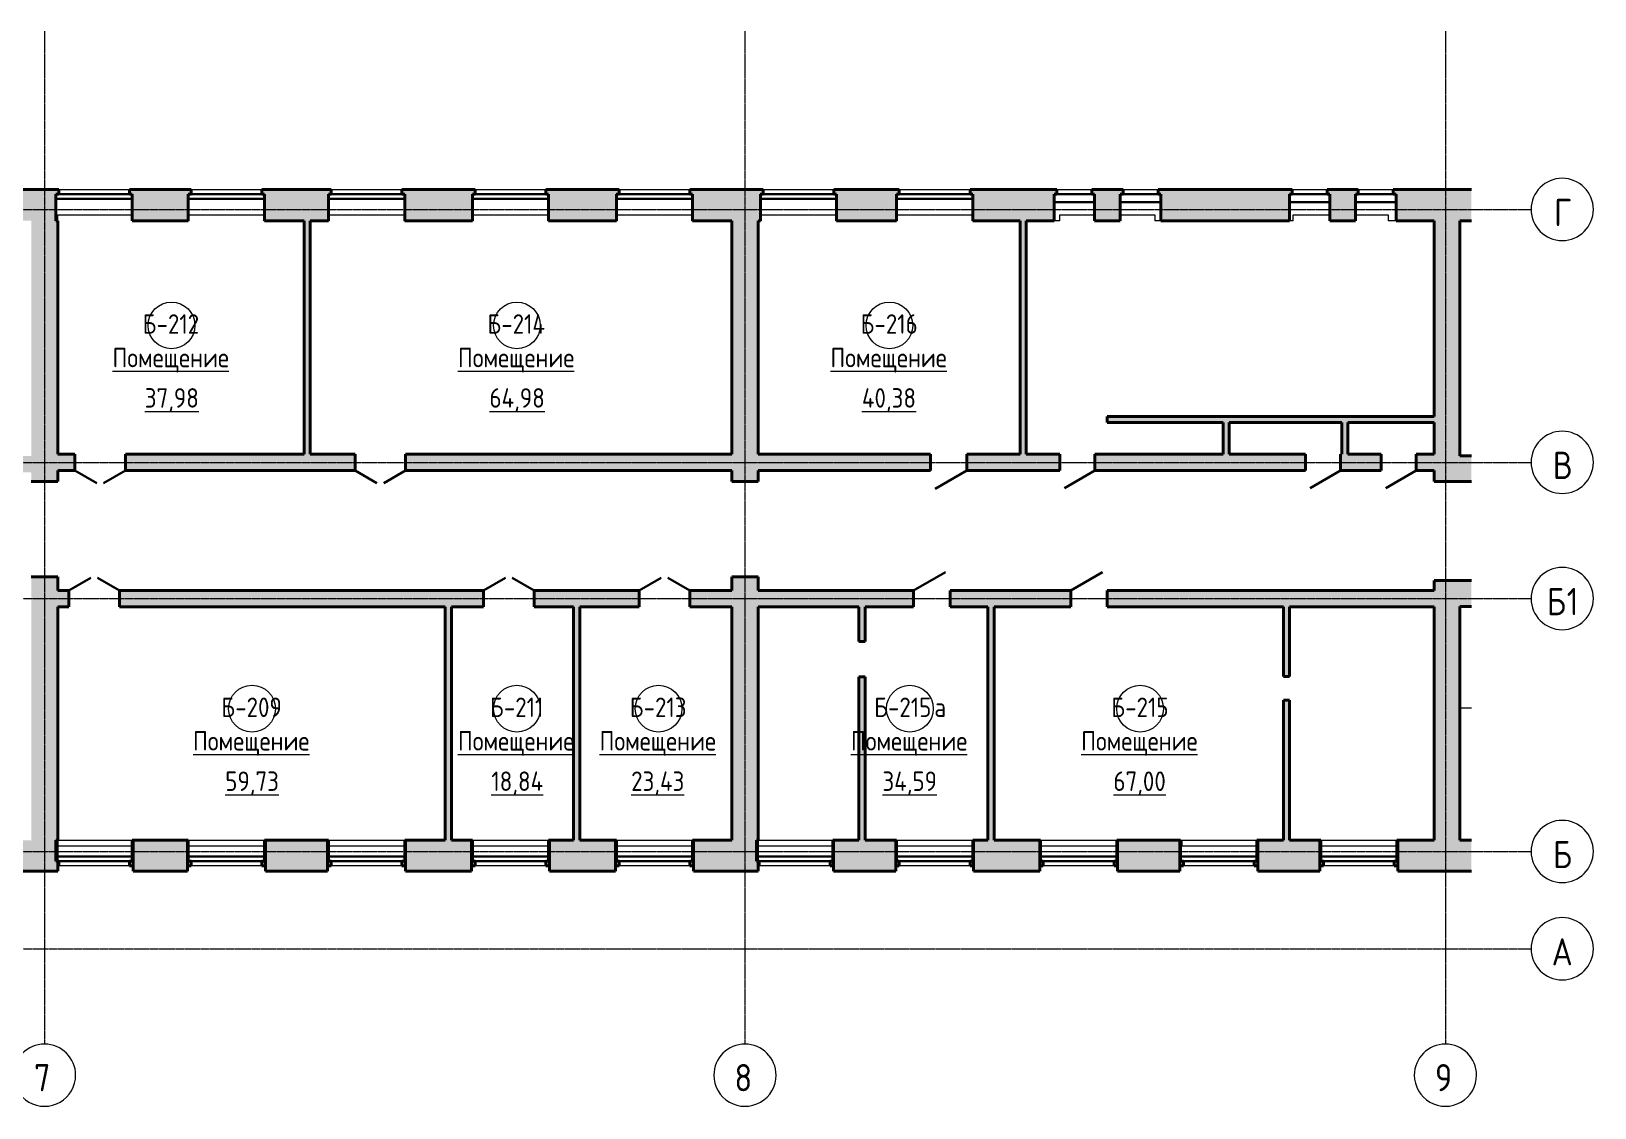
# Model space of a CAD drawing. Header units: millimetres. Extents: x -4092 to 455810, y -7500 to 28668.
# Drawn here: x 180195 to 220372, y -3300 to 24363 of the extents above; entities that cross this region are included whole.
import ezdxf

# ---------------------------------------------------------------- set-up
doc = ezdxf.new("R2010")
doc.units = ezdxf.units.MM
doc.linetypes.add('ADSK_Линия сетки', pattern=[21, 12, -3, 3, -3])
for name, color, linetype, lineweight in [('Двери', 7, 'Continuous', 18), ('Каркас_Импост', 7, 'Continuous', 30), ('Марки помещений', 7, 'Continuous', 18), ('Окна', 7, 'Continuous', 18), ('Оси', 7, 'Continuous', 9), ('Панель', 7, 'Continuous', 30), ('Перекрытия', 7, 'Continuous', 18), ('Стены', 7, 'Continuous', 18), ('Стены разрез', 7, 'Continuous', 40)]:
    doc.layers.add(name, color=color, linetype=linetype, lineweight=lineweight)
doc.styles.add('GOST Common', font='GOST Common.ttf', dxfattribs={"width": 0.9, "height": 500})
doc.styles.add('GOST Common_1', font='GOST Common.ttf', dxfattribs={"width": 0.9, "height": 700})

# ---------------------------------------------------------------- blocks, each defined once
blk = doc.blocks.new('ИРНИТУ-Окно-ГОСТ23166-99_4_2_Створки - 1920 x 2350-287669-02_Б_На лист')
at = {"layer": 'Каркас_Импост'}
for p, q in [((-1018.1, 210), (941.9, 210)), ((-1018.1, 210), (-1018.1, 90)), ((-1018.1, 210), (-983.1, 210)), ((-1018.1, 90), (941.9, 90)), ((-1018.1, 90), (-983.1, 90)), ((941.9, 210), (906.9, 210)), ((941.9, 90), (906.9, 90)), ((941.9, 210), (941.9, 90))]:
    blk.add_line(p, q, dxfattribs=at)
blk = doc.blocks.new('AC_Дверь_Однопольная_ДеревяннаяВнутренняя_ГОСТ6629-88 - 860х2080h-423457-02_Б_На лист')
at = {"layer": 'Панель'}
blk.add_line((-450, 210), (329, 660), dxfattribs=at)
blk = doc.blocks.new('ИРНИТУ_Дверь_Однопольная_ДеревяннаяВнутренняя_филенчатая - 900х2080 без верха-1341253-02_Б_На лист')
at = {"layer": 'Панель'}
blk.add_line((-470, 210), (344, 680), dxfattribs=at)
blk = doc.blocks.new('AC_Дверь_Двупольная_ДеревяннаяВнутренняя_филенчатая_с_верхом - 1260х2080-413008-02_Б_На лист')
at = {"layer": 'Панель'}
for p, q in [((-650, 210), (-87, 535)), ((650, 210), (87, 535))]:
    blk.add_line(p, q, dxfattribs=at)
blk = doc.blocks.new('ИРНИТУ-Окно-ГОСТ23166-99_2_1_Створка - 1000 x 1800-942852-02_Б_На лист')
at = {"layer": 'Каркас_Импост'}
for p, q in [((-1018.1, 280), (21.9, 280)), ((-1018.1, 280), (-1018.1, 80)), ((-1018.1, 280), (-983.1, 280)), ((-1018.1, 80), (21.9, 80)), ((-1018.1, 80), (-983.1, 80)), ((21.9, 280), (-13.1, 280)), ((21.9, 80), (-13.1, 80)), ((21.9, 280), (21.9, 80))]:
    blk.add_line(p, q, dxfattribs=at)
blk = doc.blocks.new('ИРНИТУ-Окно-ГОСТ23166-99_4_2_Створки - 1920 x 2350-415137-02_Б_На лист')
at = {"layer": 'Каркас_Импост'}
for p, q in [((-1018.1, -160), (941.9, -160)), ((-1018.1, -280), (-1018.1, -160)), ((-1018.1, -160), (-983.1, -160)), ((-1018.1, -280), (941.9, -280)), ((-1018.1, -280), (-983.1, -280)), ((941.9, -160), (906.9, -160)), ((941.9, -280), (906.9, -280)), ((941.9, -280), (941.9, -160))]:
    blk.add_line(p, q, dxfattribs=at)
blk = doc.blocks.new('Ось сетки - D8-4846-02_Б_На лист')
at = {"layer": 'Оси', "lineweight": 18}
for start, end in [(360, 180), (180, 360)]:
    blk.add_arc((0, 0), 4, start, end, dxfattribs=at)
blk = doc.blocks.new('ADSK_Марка_Помещение - Номер Имя Площадь Площадь проемов-115235-02_Б_На лист')
at = {"layer": 'Марки помещений'}
blk.add_circle((0, 0), 3, dxfattribs=at)

msp = doc.modelspace()

# ---------------------------------------------------------------- hatches: boundary and pattern name
at = {"layer": 'Стены'}
h = msp.add_hatch(color=256, dxfattribs=at)
h.paths.add_polyline_path([(216905, 19495), (217202, 19495), (217202, 20295), (215195, 20295), (215195, 20175), (215265, 20175), (215265, 19495), (216245, 19495)], flags=0)
h.paths.add_polyline_path([(210765, 19495), (212525, 19495), (212525, 20175), (212595, 20175), (212595, 20295), (209150, 20295), (209150, 20175), (209220, 20175), (209220, 19495)], flags=0)
h.paths.add_polyline_path([(213565, 19495), (214225, 19495), (214225, 20175), (214295, 20175), (214295, 20295), (213495, 20295), (213495, 20175), (213565, 20175)], flags=0)
h.paths.add_polyline_path([(205605, 19495), (206480, 19495), (206480, 20175), (206550, 20175), (206550, 20295), (204320, 20295), (204320, 20175), (204390, 20175), (204390, 19495)], flags=0)
h.paths.add_polyline_path([(208180, 19495), (208180, 20175), (208250, 20175), (208250, 20295), (207450, 20295), (207450, 20175), (207520, 20175), (207520, 19495)], flags=0)
h.paths.add_polyline_path([(202430, 19495), (202430, 20175), (202500, 20175), (202500, 20295), (200820, 20295), (200820, 20175), (200890, 20175), (200890, 19495)], flags=0)
h.paths.add_polyline_path([(198875, 19495), (198930, 19495), (198930, 20175), (199000, 20175), (199000, 20295), (197120, 20295), (197120, 20175), (197190, 20175), (197190, 19495), (198195, 19495)], flags=0)
h.paths.add_polyline_path([(195230, 19495), (195230, 20175), (195300, 20175), (195300, 20295), (193420, 20295), (193420, 20175), (193490, 20175), (193490, 19495)], flags=0)
h.paths.add_polyline_path([(189790, 19495), (191530, 19495), (191530, 20175), (191600, 20175), (191600, 20295), (189720, 20295), (189720, 20175), (189790, 20175)], flags=0)
h.paths.add_polyline_path([(187830, 19495), (187830, 20175), (187900, 20175), (187900, 20295), (186120, 20295), (186120, 20175), (186190, 20175), (186190, 19495), (187365, 19495)], flags=0)
h.paths.add_polyline_path([(177730, 19495), (177730, 20175), (177800, 20175), (177800, 20295), (175920, 20295), (175920, 20175), (175990, 20175), (175990, 19495)], flags=0)
h.paths.add_polyline_path([(180830, 19495), (180830, 20175), (180900, 20175), (180900, 20295), (179620, 20295), (179620, 20175), (179690, 20175), (179690, 19495), (180195, 19495)], flags=0)
h.paths.add_polyline_path([(182790, 19495), (184230, 19495), (184230, 20175), (184300, 20175), (184300, 20295), (182720, 20295), (182720, 20175), (182790, 20175)], flags=0)
h.paths.add_polyline_path([(174030, 19495), (174030, 20175), (174100, 20175), (174100, 20295), (171420, 20295), (171420, 20175), (171490, 20175), (171490, 19495), (173945, 19495)], flags=0)
h.paths.add_polyline_path([(168890, 19495), (169530, 19495), (169530, 20175), (169600, 20175), (169600, 20295), (167720, 20295), (167720, 20175), (167790, 20175), (167790, 19495), (168730, 19495)], flags=0)
h.paths.add_polyline_path([(165830, 19495), (165830, 20175), (165900, 20175), (165900, 20295), (164120, 20295), (164120, 20175), (164190, 20175), (164190, 19495), (165702, 19495)], flags=0)
h.paths.add_polyline_path([(160590, 19495), (162230, 19495), (162230, 20175), (162300, 20175), (162300, 20295), (160520, 20295), (160520, 20175), (160590, 20175)], flags=0)
h.paths.add_polyline_path([(158630, 19495), (158630, 20175), (158700, 20175), (158700, 20295), (156920, 20295), (156920, 20175), (156990, 20175), (156990, 19495)], flags=0)
h.paths.add_polyline_path([(154837, 19495), (155030, 19495), (155030, 20175), (155100, 20175), (155100, 20295), (153220, 20295), (153220, 20175), (153290, 20175), (153290, 19495), (154157, 19495)], flags=0)
h.paths.add_polyline_path([(147730, 19495), (147730, 20175), (147800, 20175), (147800, 20295), (146320, 20295), (146320, 20175), (146390, 20175), (146390, 19495)], flags=0)
h.paths.add_polyline_path([(150830, 19495), (151330, 19495), (151330, 20175), (151400, 20175), (151400, 20295), (149620, 20295), (149620, 20175), (149690, 20175), (149690, 19495)], flags=0)
h.paths.add_polyline_path([(144430, 19495), (144430, 20175), (144500, 20175), (144500, 20295), (142820, 20295), (142820, 20175), (142890, 20175), (142890, 19495)], flags=0)
h.paths.add_polyline_path([(139952, 19495), (140930, 19495), (140930, 20175), (141000, 20175), (141000, 20295), (139420, 20295), (139420, 20175), (139490, 20175), (139490, 19495)], flags=0)
h.paths.add_polyline_path([(135805, 19495), (137530, 19495), (137530, 20175), (137600, 20175), (137600, 20295), (135805, 20295)], flags=0)
for points in [[(180875, 12796), (180875, 19495), (180195, 19495), (180195, 12796)], [(187365, 13495), (187365, 19495), (187205, 19495), (187205, 13495)], [(198875, 12796), (198875, 19495), (198195, 19495), (198195, 12796)], [(205765, 13495), (205765, 19495), (205605, 19495), (205605, 13495)], [(216905, 13456), (216905, 19495), (216245, 19495), (216245, 13456)], [(216245, 14305), (216245, 14465), (207845, 14465), (207845, 14305), (214030, 14305)], [(210980, 13495), (210980, 14305), (210820, 14305), (210820, 13495)], [(214030, 13495), (214030, 14305), (213870, 14305), (213870, 13495)], [(217202, 12796), (217202, 13456), (216245, 13456), (216245, 12796)], [(180875, 3575), (180875, 10340), (180195, 10340), (180195, 3575), (180830, 3575)], [(198830, 3575), (198875, 3575), (198875, 10340), (198195, 10340), (198195, 3575)], [(217202, 9585), (217202, 10245), (216245, 10245), (216245, 9585), (216905, 9585)], [(190990, 3575), (190990, 9575), (190830, 9575), (190830, 3575)], [(194290, 3575), (194290, 9575), (194130, 9575), (194130, 3575)], [(201620, 8685), (201620, 9575), (201460, 9575), (201460, 8685)], [(204935, 3575), (204935, 9575), (204775, 9575), (204775, 3575)], [(212530, 7785), (212530, 9575), (212370, 9575), (212370, 7785)], [(216245, 3575), (216905, 3575), (216905, 9585), (216245, 9585), (216245, 5557)], [(201620, 3575), (201620, 7775), (201460, 7775), (201460, 3575)], [(212530, 3575), (212530, 7175), (212370, 7175), (212370, 3575)]]:
    msp.add_hatch(color=256, dxfattribs=at).paths.add_polyline_path(points, flags=0)
h = msp.add_hatch(color=256, dxfattribs=at)
h.paths.add_polyline_path([(180195, 13027), (180195, 13447), (178535, 13447), (178535, 13027), (178577, 13027)], flags=0)
h.paths.add_polyline_path([(177595, 13027), (177595, 13447), (173945, 13447), (173945, 13027)], flags=0)
h = msp.add_hatch(color=256, dxfattribs=at)
h.paths.add_polyline_path([(198195, 13075), (198195, 13495), (189815, 13495), (189815, 13075), (197889, 13075)], flags=0)
h.paths.add_polyline_path([(188515, 13075), (188515, 13495), (182615, 13495), (182615, 13075), (185014, 13075)], flags=0)
h.paths.add_polyline_path([(181315, 13075), (181315, 13495), (180875, 13495), (180875, 13075)], flags=0)
h = msp.add_hatch(color=256, dxfattribs=at)
h.paths.add_polyline_path([(213840, 13075), (214880, 13075), (214880, 13495), (213840, 13495)], flags=0)
h.paths.add_polyline_path([(215780, 13075), (216245, 13075), (216245, 13495), (215780, 13495)], flags=0)
h.paths.add_polyline_path([(210765, 13075), (212940, 13075), (212940, 13495), (207523, 13495), (207523, 13075)], flags=0)
h.paths.add_polyline_path([(204240, 13075), (206623, 13075), (206623, 13495), (204240, 13495)], flags=0)
h.paths.add_polyline_path([(203300, 13075), (203300, 13495), (198875, 13495), (198875, 13075)], flags=0)
h = msp.add_hatch(color=256, dxfattribs=at)
h.paths.add_polyline_path([(197889, 9575), (198195, 9575), (198195, 9995), (197115, 9995), (197115, 9575)], flags=0)
h.paths.add_polyline_path([(195815, 9575), (195815, 9995), (193115, 9995), (193115, 9575), (194290, 9575)], flags=0)
h.paths.add_polyline_path([(190830, 9575), (191815, 9575), (191815, 9995), (182460, 9995), (182460, 9575), (185014, 9575)], flags=0)
h.paths.add_polyline_path([(180875, 9575), (181160, 9575), (181160, 9995), (180875, 9995)], flags=0)
h = msp.add_hatch(color=256, dxfattribs=at)
h.paths.add_polyline_path([(212530, 9575), (216245, 9575), (216245, 9995), (207846, 9995), (207846, 9575), (212370, 9575)], flags=0)
h.paths.add_polyline_path([(206906, 9575), (206906, 9995), (203810, 9995), (203810, 9575), (204935, 9575)], flags=0)
h.paths.add_polyline_path([(201460, 9575), (202870, 9575), (202870, 9995), (198875, 9995), (198875, 9575)], flags=0)
h = msp.add_hatch(color=256, dxfattribs=at)
h.paths.add_polyline_path([(217202, 2775), (217202, 3575), (215310, 3575), (215310, 2775)], flags=0)
h.paths.add_polyline_path([(213310, 2775), (213310, 3575), (211710, 3575), (211710, 2775)], flags=0)
h.paths.add_polyline_path([(206110, 2775), (206110, 3575), (204410, 3575), (204410, 2775)], flags=0)
h.paths.add_polyline_path([(209710, 2775), (209710, 3575), (208110, 3575), (208110, 2775)], flags=0)
h.paths.add_polyline_path([(202410, 2775), (202410, 3575), (200810, 3575), (200810, 2775), (201108, 2775)], flags=0)
h.paths.add_polyline_path([(198875, 2775), (198875, 3035), (198830, 3035), (198830, 3575), (197210, 3575), (197210, 2775), (197889, 2775)], flags=0)
h.paths.add_polyline_path([(191452, 2775), (191510, 2775), (191510, 3575), (189810, 3575), (189810, 2775)], flags=0)
h.paths.add_polyline_path([(193510, 2775), (195210, 2775), (195210, 3575), (193510, 3575)], flags=0)
h.paths.add_polyline_path([(186210, 2775), (187810, 2775), (187810, 3575), (186210, 3575)], flags=0)
h.paths.add_polyline_path([(182810, 2775), (184210, 2775), (184210, 3575), (182810, 3575)], flags=0)
h.paths.add_polyline_path([(180875, 2775), (180875, 3035), (180830, 3035), (180830, 3575), (178865, 3575), (178865, 2775)], flags=0)
h.paths.add_polyline_path([(174365, 2775), (174365, 3575), (171510, 3575), (171510, 2775), (172139, 2775)], flags=0)
h.paths.add_polyline_path([(169510, 2775), (169510, 3575), (167810, 3575), (167810, 2775)], flags=0)
h.paths.add_polyline_path([(165702, 2775), (165810, 2775), (165810, 3575), (164210, 3575), (164210, 2775)], flags=0)
h.paths.add_polyline_path([(160610, 2775), (162210, 2775), (162210, 3575), (160610, 3575)], flags=0)
h.paths.add_polyline_path([(158610, 2775), (158610, 3575), (157010, 3575), (157010, 2775)], flags=0)
h.paths.add_polyline_path([(155010, 2775), (155010, 3575), (153310, 3575), (153310, 2775)], flags=0)
h.paths.add_polyline_path([(149710, 2775), (151310, 2775), (151310, 3575), (149710, 3575)], flags=0)
h.paths.add_polyline_path([(144410, 2775), (144410, 3575), (142910, 3575), (142910, 2775)], flags=0)
h.paths.add_polyline_path([(146410, 2775), (147710, 2775), (147710, 3575), (146410, 3575)], flags=0)
h.paths.add_polyline_path([(139510, 2775), (140910, 2775), (140910, 3575), (139510, 3575)], flags=0)
h.paths.add_polyline_path([(136733, 2775), (137510, 2775), (137510, 3575), (135005, 3575), (135005, 2775), (135805, 2775)], flags=0)
h = msp.add_hatch(color=256, dxfattribs=at)
h.paths.add_polyline_path([(182720, 2915), (182810, 2915), (182810, 3575), (182790, 3575), (182790, 3035), (182720, 3035)], flags=0)
h.paths.add_polyline_path([(180900, 2915), (180900, 3035), (180875, 3035), (180875, 2915)], flags=0)
h = msp.add_hatch(color=256, dxfattribs=at)
h.paths.add_polyline_path([(186120, 2915), (186210, 2915), (186210, 3575), (186190, 3575), (186190, 3035), (186120, 3035)], flags=0)
h.paths.add_polyline_path([(184210, 2915), (184300, 2915), (184300, 3035), (184230, 3035), (184230, 3575), (184210, 3575)], flags=0)
h = msp.add_hatch(color=256, dxfattribs=at)
h.paths.add_polyline_path([(189720, 2915), (189810, 2915), (189810, 3575), (189790, 3575), (189790, 3035), (189720, 3035)], flags=0)
h.paths.add_polyline_path([(187900, 2915), (187900, 3035), (187830, 3035), (187830, 3575), (187810, 3575), (187810, 2915)], flags=0)
h = msp.add_hatch(color=256, dxfattribs=at)
h.paths.add_polyline_path([(193420, 2915), (193510, 2915), (193510, 3575), (193490, 3575), (193490, 3035), (193420, 3035)], flags=0)
h.paths.add_polyline_path([(191600, 2915), (191600, 3035), (191530, 3035), (191530, 3575), (191510, 3575), (191510, 2915)], flags=0)
h = msp.add_hatch(color=256, dxfattribs=at)
h.paths.add_polyline_path([(197120, 2915), (197210, 2915), (197210, 3575), (197190, 3575), (197190, 3035), (197120, 3035)], flags=0)
h.paths.add_polyline_path([(195210, 2915), (195300, 2915), (195300, 3035), (195230, 3035), (195230, 3575), (195210, 3575)], flags=0)
h = msp.add_hatch(color=256, dxfattribs=at)
h.paths.add_polyline_path([(198875, 2915), (198900, 2915), (198900, 3035), (198875, 3035)], flags=0)
h.paths.add_polyline_path([(200810, 2915), (200810, 3575), (200790, 3575), (200790, 3035), (200720, 3035), (200720, 2915)], flags=0)
h = msp.add_hatch(color=256, dxfattribs=at)
h.paths.add_polyline_path([(204320, 2915), (204410, 2915), (204410, 3575), (204390, 3575), (204390, 3035), (204320, 3035)], flags=0)
h.paths.add_polyline_path([(202410, 2915), (202500, 2915), (202500, 3035), (202430, 3035), (202430, 3575), (202410, 3575)], flags=0)
h = msp.add_hatch(color=256, dxfattribs=at)
h.paths.add_polyline_path([(208020, 2915), (208110, 2915), (208110, 3575), (208090, 3575), (208090, 3035), (208020, 3035)], flags=0)
h.paths.add_polyline_path([(206200, 2915), (206200, 3035), (206130, 3035), (206130, 3575), (206110, 3575), (206110, 2915)], flags=0)
h = msp.add_hatch(color=256, dxfattribs=at)
h.paths.add_polyline_path([(211620, 2915), (211710, 2915), (211710, 3575), (211690, 3575), (211690, 3035), (211620, 3035)], flags=0)
h.paths.add_polyline_path([(209800, 2915), (209800, 3035), (209730, 3035), (209730, 3575), (209710, 3575), (209710, 2915)], flags=0)
h = msp.add_hatch(color=256, dxfattribs=at)
h.paths.add_polyline_path([(215310, 2915), (215310, 3575), (215290, 3575), (215290, 3035), (215220, 3035), (215220, 2915)], flags=0)
h.paths.add_polyline_path([(213400, 2915), (213400, 3035), (213330, 3035), (213330, 3575), (213310, 3575), (213310, 2915)], flags=0)

# ---------------------------------------------------------------- linework, layer by layer
at = {"layer": 'Оси', "linetype": 'ADSK_Линия сетки'}
for p, q in [((180535, 24363), (180535, -1664)), ((198535, 24363), (198535, -1664)), ((216535, 24363), (216535, -1664)), ((115395, 19785), (218736, 19785)), ((115395, 13285), (218736, 13285)), ((115395, 9785), (218736, 9785)), ((115395, 3285), (218736, 3285)), ((115395, 785), (218736, 785))]:
    msp.add_line(p, q, dxfattribs=at)
at = {"layer": 'Перекрытия'}
msp.add_line((216905, 6978), (217202, 6978), dxfattribs=at)
at = {"layer": 'Стены'}
for p, q in [((180900, 20295), (182720, 20295)), ((184300, 20295), (186120, 20295)), ((187900, 20295), (189720, 20295)), ((191600, 20295), (193420, 20295)), ((195300, 20295), (197120, 20295)), ((199000, 20295), (200820, 20295)), ((202500, 20295), (204320, 20295)), ((206550, 20295), (207450, 20295)), ((208250, 20295), (209150, 20295)), ((212595, 20295), (213495, 20295)), ((214295, 20295), (215195, 20295)), ((180875, 19495), (180875, 19645)), ((180875, 19645), (182790, 19645)), ((184250, 19495), (184230, 19495)), ((184250, 19495), (184250, 19645)), ((184250, 19645), (186170, 19645)), ((186170, 19645), (186170, 19495)), ((186190, 19495), (186170, 19495)), ((187850, 19495), (187830, 19495)), ((187850, 19495), (187850, 19645)), ((187850, 19645), (189770, 19645)), ((189770, 19645), (189770, 19495)), ((189790, 19495), (189770, 19495)), ((191550, 19495), (191530, 19495)), ((191550, 19495), (191550, 19645)), ((191550, 19645), (193470, 19645)), ((193470, 19645), (193470, 19495)), ((193490, 19495), (193470, 19495)), ((195250, 19495), (195230, 19495)), ((195250, 19495), (195250, 19645)), ((195250, 19645), (197170, 19645)), ((197170, 19645), (197170, 19495)), ((197190, 19495), (197170, 19495)), ((198950, 19495), (198930, 19495)), ((198950, 19495), (198950, 19645)), ((198950, 19645), (200870, 19645)), ((200870, 19645), (200870, 19495)), ((200890, 19495), (200870, 19495)), ((202450, 19495), (202430, 19495)), ((202450, 19495), (202450, 19645)), ((202450, 19645), (204370, 19645)), ((204370, 19645), (204370, 19495)), ((204390, 19495), (204370, 19495)), ((206630, 19495), (206480, 19495)), ((206630, 19495), (206630, 19645)), ((206630, 19645), (207520, 19645)), ((208180, 19645), (209070, 19645)), ((209070, 19645), (209070, 19495)), ((209220, 19495), (209070, 19495)), ((212625, 19495), (212525, 19495)), ((212625, 19495), (212625, 19645)), ((212625, 19645), (213565, 19645)), ((214225, 19645), (215065, 19645)), ((215065, 19645), (215065, 19495)), ((215265, 19495), (215065, 19495)), ((180850, 3425), (180850, 3575)), ((182770, 3425), (180850, 3425)), ((180875, 3575), (180875, 3035)), ((180875, 3575), (182790, 3575)), ((182770, 3575), (182770, 3425)), ((184230, 3575), (186190, 3575)), ((184245, 3425), (184245, 3575)), ((186165, 3425), (184245, 3425)), ((186165, 3575), (186165, 3425)), ((187830, 3575), (189790, 3575)), ((187850, 3425), (187850, 3575)), ((189770, 3425), (187850, 3425)), ((189770, 3575), (189770, 3425)), ((191530, 3575), (193490, 3575)), ((191550, 3425), (191550, 3575)), ((193470, 3425), (191550, 3425)), ((193470, 3575), (193470, 3425)), ((195230, 3575), (197190, 3575)), ((195255, 3425), (195255, 3575)), ((197175, 3425), (195255, 3425)), ((197175, 3575), (197175, 3425)), ((198855, 3425), (198855, 3575)), ((200775, 3425), (198855, 3425)), ((198875, 3575), (198875, 3035)), ((198875, 3575), (200790, 3575)), ((200775, 3575), (200775, 3425)), ((202430, 3575), (204390, 3575)), ((202450, 3425), (202450, 3575)), ((204370, 3425), (202450, 3425)), ((204370, 3575), (204370, 3425)), ((206130, 3575), (208090, 3575)), ((206155, 3425), (206155, 3575)), ((208075, 3425), (206155, 3425)), ((208075, 3575), (208075, 3425)), ((209730, 3575), (211690, 3575)), ((209770, 3425), (209770, 3575)), ((211690, 3425), (209770, 3425)), ((213330, 3575), (215290, 3575)), ((213350, 3425), (213350, 3575)), ((215270, 3425), (213350, 3425)), ((215270, 3575), (215270, 3425)), ((182720, 2915), (180900, 2915)), ((186120, 2915), (184300, 2915)), ((189720, 2915), (187900, 2915)), ((193420, 2915), (191600, 2915)), ((197120, 2915), (195300, 2915)), ((200720, 2915), (198900, 2915)), ((204320, 2915), (202500, 2915)), ((208020, 2915), (206200, 2915)), ((211620, 2915), (209800, 2915)), ((215220, 2915), (213400, 2915))]:
    msp.add_line(p, q, dxfattribs=at)
at = {"layer": 'Стены разрез'}
for p, q in [((180900, 20295), (179620, 20295)), ((180830, 19495), (180830, 20175)), ((180830, 20175), (180900, 20175)), ((180900, 20175), (180900, 20295)), ((184300, 20295), (182720, 20295)), ((182720, 20295), (182720, 20175)), ((182720, 20175), (182790, 20175)), ((182790, 20175), (182790, 19495)), ((184230, 19495), (184230, 20175)), ((184230, 20175), (184300, 20175)), ((184300, 20175), (184300, 20295)), ((187900, 20295), (186120, 20295)), ((186120, 20295), (186120, 20175)), ((186120, 20175), (186190, 20175)), ((186190, 20175), (186190, 19495)), ((187830, 19495), (187830, 20175)), ((187830, 20175), (187900, 20175)), ((187900, 20175), (187900, 20295)), ((191600, 20295), (189720, 20295)), ((189720, 20295), (189720, 20175)), ((189720, 20175), (189790, 20175)), ((189790, 20175), (189790, 19495)), ((191530, 19495), (191530, 20175)), ((191530, 20175), (191600, 20175)), ((191600, 20175), (191600, 20295)), ((195300, 20295), (193420, 20295)), ((193420, 20295), (193420, 20175)), ((193420, 20175), (193490, 20175)), ((193490, 20175), (193490, 19495)), ((195230, 19495), (195230, 20175)), ((195230, 20175), (195300, 20175)), ((195300, 20175), (195300, 20295)), ((199000, 20295), (197120, 20295)), ((197120, 20295), (197120, 20175)), ((197120, 20175), (197190, 20175)), ((197190, 20175), (197190, 19495)), ((198930, 19495), (198930, 20175)), ((198930, 20175), (199000, 20175)), ((199000, 20175), (199000, 20295)), ((202500, 20295), (200820, 20295)), ((200820, 20295), (200820, 20175)), ((200820, 20175), (200890, 20175)), ((200890, 20175), (200890, 19495)), ((202430, 19495), (202430, 20175)), ((202430, 20175), (202500, 20175)), ((202500, 20175), (202500, 20295)), ((206550, 20295), (204320, 20295)), ((204320, 20295), (204320, 20175)), ((204320, 20175), (204390, 20175)), ((204390, 20175), (204390, 19495)), ((206480, 19495), (206480, 20175)), ((206480, 20175), (206550, 20175)), ((206550, 20175), (206550, 20295)), ((208250, 20295), (207450, 20295)), ((207450, 20295), (207450, 20175)), ((207450, 20175), (207520, 20175)), ((207520, 20175), (207520, 19495)), ((208180, 19495), (208180, 20175)), ((208180, 20175), (208250, 20175)), ((208250, 20175), (208250, 20295)), ((212595, 20295), (209150, 20295)), ((209150, 20295), (209150, 20175)), ((209150, 20175), (209220, 20175)), ((209220, 20175), (209220, 19495)), ((212525, 19495), (212525, 20175)), ((212525, 20175), (212595, 20175)), ((212595, 20175), (212595, 20295)), ((214295, 20295), (213495, 20295)), ((213495, 20295), (213495, 20175)), ((213495, 20175), (213565, 20175)), ((213565, 20175), (213565, 19495)), ((214225, 19495), (214225, 20175)), ((214225, 20175), (214295, 20175)), ((214295, 20175), (214295, 20295)), ((217202, 20295), (215195, 20295)), ((215195, 20295), (215195, 20175)), ((215195, 20175), (215265, 20175)), ((215265, 20175), (215265, 19495)), ((180875, 19495), (180830, 19495)), ((180875, 13495), (180875, 19495)), ((182790, 19495), (184230, 19495)), ((186190, 19495), (187205, 19495)), ((187205, 19495), (187205, 13495)), ((187365, 19495), (187830, 19495)), ((187365, 13495), (187365, 19495)), ((189790, 19495), (191530, 19495)), ((193490, 19495), (195230, 19495)), ((197190, 19495), (198195, 19495)), ((198195, 19495), (198195, 13495)), ((198875, 19495), (198930, 19495)), ((198875, 13495), (198875, 19495)), ((200890, 19495), (202430, 19495)), ((204390, 19495), (205605, 19495)), ((205605, 19495), (205605, 13495)), ((205765, 19495), (206480, 19495)), ((205765, 13495), (205765, 19495)), ((207520, 19495), (208180, 19495)), ((209220, 19495), (212525, 19495)), ((213565, 19495), (214225, 19495)), ((215265, 19495), (216245, 19495)), ((216245, 19495), (216245, 14465)), ((216905, 19495), (217202, 19495)), ((216905, 13456), (216905, 19495)), ((216245, 14465), (207845, 14465)), ((207845, 14465), (207845, 14305)), ((207845, 14305), (210820, 14305)), ((210820, 14305), (210820, 13495)), ((210980, 14305), (213870, 14305)), ((210980, 13495), (210980, 14305)), ((213870, 14305), (213870, 13495)), ((214030, 14305), (216245, 14305)), ((214030, 13495), (214030, 14305)), ((216245, 14305), (216245, 13495)), ((181315, 13495), (180875, 13495)), ((181315, 13075), (181315, 13495)), ((187205, 13495), (182615, 13495)), ((182615, 13495), (182615, 13075)), ((188515, 13495), (187365, 13495)), ((188515, 13075), (188515, 13495)), ((198195, 13495), (189815, 13495)), ((189815, 13495), (189815, 13075)), ((203300, 13495), (198875, 13495)), ((203300, 13075), (203300, 13495)), ((205605, 13495), (204240, 13495)), ((204240, 13495), (204240, 13075)), ((206623, 13495), (205765, 13495)), ((206623, 13075), (206623, 13495)), ((210820, 13495), (207523, 13495)), ((207523, 13495), (207523, 13075)), ((212940, 13495), (210980, 13495)), ((212940, 13075), (212940, 13495)), ((213870, 13495), (213840, 13495)), ((213840, 13495), (213840, 13075)), ((214880, 13495), (214030, 13495)), ((214880, 13075), (214880, 13495)), ((216245, 13495), (215780, 13495)), ((215780, 13495), (215780, 13075)), ((217202, 13456), (216905, 13456)), ((180875, 12796), (180875, 13075)), ((180875, 13075), (181315, 13075)), ((182615, 13075), (188515, 13075)), ((189815, 13075), (198195, 13075)), ((198195, 13075), (198195, 12796)), ((198875, 12796), (198875, 13075)), ((198875, 13075), (203300, 13075)), ((204240, 13075), (206623, 13075)), ((207523, 13075), (212940, 13075)), ((213840, 13075), (214880, 13075)), ((215780, 13075), (216245, 13075)), ((216245, 13075), (216245, 12796)), ((180195, 12796), (180875, 12796)), ((198195, 12796), (198875, 12796)), ((216245, 12796), (217202, 12796)), ((180875, 10340), (180195, 10340)), ((180875, 9995), (180875, 10340)), ((198195, 10340), (198195, 9995)), ((198875, 10340), (198195, 10340)), ((198875, 9995), (198875, 10340)), ((217202, 10245), (216245, 10245)), ((216245, 10245), (216245, 9995)), ((181160, 9995), (180875, 9995)), ((181160, 9575), (181160, 9995)), ((191815, 9995), (182460, 9995)), ((182460, 9995), (182460, 9575)), ((191815, 9575), (191815, 9995)), ((195815, 9995), (193115, 9995)), ((193115, 9995), (193115, 9575)), ((195815, 9575), (195815, 9995)), ((198195, 9995), (197115, 9995)), ((197115, 9995), (197115, 9575)), ((202870, 9995), (198875, 9995)), ((202870, 9575), (202870, 9995)), ((206906, 9995), (203810, 9995)), ((203810, 9995), (203810, 9575)), ((206906, 9575), (206906, 9995)), ((216245, 9995), (207846, 9995)), ((207846, 9995), (207846, 9575)), ((180875, 3575), (180875, 9575)), ((180875, 9575), (181160, 9575)), ((182460, 9575), (190830, 9575)), ((190830, 9575), (190830, 3575)), ((190990, 9575), (191815, 9575)), ((190990, 3575), (190990, 9575)), ((193115, 9575), (194130, 9575)), ((194130, 9575), (194130, 3575)), ((194290, 9575), (195815, 9575)), ((194290, 3575), (194290, 9575)), ((197115, 9575), (198195, 9575)), ((198195, 9575), (198195, 3575)), ((198875, 3575), (198875, 9575)), ((198875, 9575), (201460, 9575)), ((201460, 9575), (201460, 8685)), ((201620, 9575), (202870, 9575)), ((201620, 8685), (201620, 9575)), ((203810, 9575), (204775, 9575)), ((204775, 9575), (204775, 3575)), ((204935, 9575), (206906, 9575)), ((204935, 3575), (204935, 9575)), ((207846, 9575), (212370, 9575)), ((212370, 9575), (212370, 7785)), ((212530, 9575), (216245, 9575)), ((212530, 7785), (212530, 9575)), ((216245, 9575), (216245, 3575)), ((216905, 3575), (216905, 9585)), ((216905, 9585), (217202, 9585)), ((201460, 8685), (201620, 8685)), ((201460, 7775), (201460, 3575)), ((201620, 7775), (201460, 7775)), ((201620, 3575), (201620, 7775)), ((212370, 7785), (212530, 7785)), ((212370, 7175), (212370, 3575)), ((212530, 7175), (212370, 7175)), ((212530, 3575), (212530, 7175)), ((180830, 3035), (180830, 3575)), ((180830, 3575), (180875, 3575)), ((184230, 3575), (182790, 3575)), ((182790, 3575), (182790, 3035)), ((182810, 2775), (182810, 3575)), ((184210, 3575), (184210, 2775)), ((184230, 3035), (184230, 3575)), ((187830, 3575), (186190, 3575)), ((186190, 3575), (186190, 3035)), ((186210, 2775), (186210, 3575)), ((187810, 3575), (187810, 2775)), ((187830, 3035), (187830, 3575)), ((190830, 3575), (189790, 3575)), ((189790, 3575), (189790, 3035)), ((189810, 2775), (189810, 3575)), ((191530, 3575), (190990, 3575)), ((191510, 3575), (191510, 2775)), ((191530, 3035), (191530, 3575)), ((194130, 3575), (193490, 3575)), ((193490, 3575), (193490, 3035)), ((193510, 2775), (193510, 3575)), ((195230, 3575), (194290, 3575)), ((195210, 3575), (195210, 2775)), ((195230, 3035), (195230, 3575)), ((198195, 3575), (197190, 3575)), ((197190, 3575), (197190, 3035)), ((197210, 2775), (197210, 3575)), ((198830, 3035), (198830, 3575)), ((198830, 3575), (198875, 3575)), ((201460, 3575), (200790, 3575)), ((200790, 3575), (200790, 3035)), ((200810, 2775), (200810, 3575)), ((202430, 3575), (201620, 3575)), ((202410, 3575), (202410, 2775)), ((202430, 3035), (202430, 3575)), ((204775, 3575), (204390, 3575)), ((204390, 3575), (204390, 3035)), ((204410, 2775), (204410, 3575)), ((206130, 3575), (204935, 3575)), ((206110, 3575), (206110, 2775)), ((206130, 3035), (206130, 3575)), ((209730, 3575), (208090, 3575)), ((208090, 3575), (208090, 3035)), ((208110, 2775), (208110, 3575)), ((209710, 3575), (209710, 2775)), ((209730, 3035), (209730, 3575)), ((212370, 3575), (211690, 3575)), ((211690, 3575), (211690, 3035)), ((211710, 2775), (211710, 3575)), ((213330, 3575), (212530, 3575)), ((213310, 3575), (213310, 2775)), ((213330, 3035), (213330, 3575)), ((216245, 3575), (215290, 3575)), ((215290, 3575), (215290, 3035)), ((215310, 2775), (215310, 3575)), ((217202, 3575), (216905, 3575)), ((180900, 3035), (180830, 3035)), ((180875, 3035), (180875, 2775)), ((180875, 2915), (180900, 2915)), ((180900, 2915), (180900, 3035)), ((182790, 3035), (182720, 3035)), ((182720, 3035), (182720, 2915)), ((182720, 2915), (182810, 2915)), ((184210, 2915), (184300, 2915)), ((184300, 3035), (184230, 3035)), ((184300, 2915), (184300, 3035)), ((186190, 3035), (186120, 3035)), ((186120, 3035), (186120, 2915)), ((186120, 2915), (186210, 2915)), ((187810, 2915), (187900, 2915)), ((187900, 3035), (187830, 3035)), ((187900, 2915), (187900, 3035)), ((189790, 3035), (189720, 3035)), ((189720, 3035), (189720, 2915)), ((189720, 2915), (189810, 2915)), ((191510, 2915), (191600, 2915)), ((191600, 3035), (191530, 3035)), ((191600, 2915), (191600, 3035)), ((193490, 3035), (193420, 3035)), ((193420, 3035), (193420, 2915)), ((193420, 2915), (193510, 2915)), ((195210, 2915), (195300, 2915)), ((195300, 3035), (195230, 3035)), ((195300, 2915), (195300, 3035)), ((197190, 3035), (197120, 3035)), ((197120, 3035), (197120, 2915)), ((197120, 2915), (197210, 2915)), ((198900, 3035), (198830, 3035)), ((198875, 3035), (198875, 2775)), ((198875, 2915), (198900, 2915)), ((198900, 2915), (198900, 3035)), ((200790, 3035), (200720, 3035)), ((200720, 3035), (200720, 2915)), ((200720, 2915), (200810, 2915)), ((202410, 2915), (202500, 2915)), ((202500, 3035), (202430, 3035)), ((202500, 2915), (202500, 3035)), ((204390, 3035), (204320, 3035)), ((204320, 3035), (204320, 2915)), ((204320, 2915), (204410, 2915)), ((206110, 2915), (206200, 2915)), ((206200, 3035), (206130, 3035)), ((206200, 2915), (206200, 3035)), ((208090, 3035), (208020, 3035)), ((208020, 3035), (208020, 2915)), ((208020, 2915), (208110, 2915)), ((209710, 2915), (209800, 2915)), ((209800, 3035), (209730, 3035)), ((209800, 2915), (209800, 3035)), ((211690, 3035), (211620, 3035)), ((211620, 3035), (211620, 2915)), ((211620, 2915), (211710, 2915)), ((213310, 2915), (213400, 2915)), ((213400, 3035), (213330, 3035)), ((213400, 2915), (213400, 3035)), ((215290, 3035), (215220, 3035)), ((215220, 3035), (215220, 2915)), ((215220, 2915), (215310, 2915)), ((178865, 2775), (180875, 2775)), ((182810, 2775), (184210, 2775)), ((186210, 2775), (187810, 2775)), ((189810, 2775), (191510, 2775)), ((193510, 2775), (195210, 2775)), ((197210, 2775), (198875, 2775)), ((200810, 2775), (202410, 2775)), ((204410, 2775), (206110, 2775)), ((208110, 2775), (209710, 2775)), ((211710, 2775), (213310, 2775)), ((215310, 2775), (217202, 2775))]:
    msp.add_line(p, q, dxfattribs=at)

# ---------------------------------------------------------------- block references
at = {"layer": 'Двери', "rotation": 180}
for name, p in [('AC_Дверь_Двупольная_ДеревяннаяВнутренняя_филенчатая_с_верхом - 1260х2080-413008-02_Б_На лист', (181965, 13285)), ('AC_Дверь_Двупольная_ДеревяннаяВнутренняя_филенчатая_с_верхом - 1260х2080-413008-02_Б_На лист', (189165, 13285)), ('ИРНИТУ_Дверь_Однопольная_ДеревяннаяВнутренняя_филенчатая - 900х2080 без верха-1341253-02_Б_На лист', (203770, 13285)), ('AC_Дверь_Однопольная_ДеревяннаяВнутренняя_ГОСТ6629-88 - 860х2080h-423457-02_Б_На лист', (207073, 13285)), ('AC_Дверь_Однопольная_ДеревяннаяВнутренняя_ГОСТ6629-88 - 860х2080h-423457-02_Б_На лист', (213390, 13285)), ('AC_Дверь_Однопольная_ДеревяннаяВнутренняя_ГОСТ6629-88 - 860х2080h-423457-02_Б_На лист', (215330, 13285))]:
    msp.add_blockref(name, p, dxfattribs=at)
at = {"layer": 'Двери'}
for name, p in [('ИРНИТУ_Дверь_Однопольная_ДеревяннаяВнутренняя_филенчатая - 900х2080 без верха-1341253-02_Б_На лист', (203340, 9785)), ('ИРНИТУ_Дверь_Однопольная_ДеревяннаяВнутренняя_филенчатая - 900х2080 без верха-1341253-02_Б_На лист', (207376, 9785)), ('AC_Дверь_Двупольная_ДеревяннаяВнутренняя_филенчатая_с_верхом - 1260х2080-413008-02_Б_На лист', (181810, 9785)), ('AC_Дверь_Двупольная_ДеревяннаяВнутренняя_филенчатая_с_верхом - 1260х2080-413008-02_Б_На лист', (192465, 9785)), ('AC_Дверь_Двупольная_ДеревяннаяВнутренняя_филенчатая_с_верхом - 1260х2080-413008-02_Б_На лист', (196465, 9785))]:
    msp.add_blockref(name, p, dxfattribs=at)
at = {"layer": 'Марки помещений', "xscale": 199.9999999999999, "yscale": 199.9999999999999, "zscale": 199.9999999999999}
for p in [(183798, 16804), (192674, 16804), (202246, 16804), (185867, 6955), (192674, 6955), (196314, 6955), (202772, 6955), (208689, 6955)]:
    msp.add_blockref('ADSK_Марка_Помещение - Номер Имя Площадь Площадь проемов-115235-02_Б_На лист', p, dxfattribs=at)
at = {"layer": 'Окна', "rotation": 180}
for name, p in [('ИРНИТУ-Окно-ГОСТ23166-99_4_2_Створки - 1920 x 2350-415137-02_Б_На лист', (181771, 19895)), ('ИРНИТУ-Окно-ГОСТ23166-99_4_2_Створки - 1920 x 2350-415137-02_Б_На лист', (185171, 19895)), ('ИРНИТУ-Окно-ГОСТ23166-99_4_2_Створки - 1920 x 2350-415137-02_Б_На лист', (188771, 19895)), ('ИРНИТУ-Окно-ГОСТ23166-99_4_2_Створки - 1920 x 2350-415137-02_Б_На лист', (192471, 19895)), ('ИРНИТУ-Окно-ГОСТ23166-99_4_2_Створки - 1920 x 2350-415137-02_Б_На лист', (196171, 19895)), ('ИРНИТУ-Окно-ГОСТ23166-99_4_2_Створки - 1920 x 2350-415137-02_Б_На лист', (199871, 19895)), ('ИРНИТУ-Окно-ГОСТ23166-99_4_2_Створки - 1920 x 2350-415137-02_Б_На лист', (203371, 19895)), ('ИРНИТУ-Окно-ГОСТ23166-99_4_2_Створки - 1920 x 2350-287669-02_Б_На лист', (181771, 3245)), ('ИРНИТУ-Окно-ГОСТ23166-99_4_2_Створки - 1920 x 2350-287669-02_Б_На лист', (185171, 3245)), ('ИРНИТУ-Окно-ГОСТ23166-99_4_2_Створки - 1920 x 2350-287669-02_Б_На лист', (188771, 3245)), ('ИРНИТУ-Окно-ГОСТ23166-99_4_2_Створки - 1920 x 2350-287669-02_Б_На лист', (192471, 3245)), ('ИРНИТУ-Окно-ГОСТ23166-99_4_2_Створки - 1920 x 2350-287669-02_Б_На лист', (196171, 3245)), ('ИРНИТУ-Окно-ГОСТ23166-99_4_2_Створки - 1920 x 2350-287669-02_Б_На лист', (199771, 3245)), ('ИРНИТУ-Окно-ГОСТ23166-99_4_2_Створки - 1920 x 2350-287669-02_Б_На лист', (203371, 3245)), ('ИРНИТУ-Окно-ГОСТ23166-99_4_2_Створки - 1920 x 2350-287669-02_Б_На лист', (207071, 3245)), ('ИРНИТУ-Окно-ГОСТ23166-99_4_2_Створки - 1920 x 2350-287669-02_Б_На лист', (210671, 3245)), ('ИРНИТУ-Окно-ГОСТ23166-99_4_2_Створки - 1920 x 2350-287669-02_Б_На лист', (214271, 3245))]:
    msp.add_blockref(name, p, dxfattribs=at)
at = {"layer": 'Окна'}
for p in [(207498, 19895), (209198, 19895), (213543, 19895), (215243, 19895)]:
    msp.add_blockref('ИРНИТУ-Окно-ГОСТ23166-99_2_1_Створка - 1000 x 1800-942852-02_Б_На лист', p, dxfattribs=at)
at = {"layer": 'Оси', "lineweight": 18, "xscale": 199.9999999999999, "yscale": 199.9999999999999, "zscale": 199.9999999999999}
for p, rotation in [((219536, 19785), 269.9999999999994), ((219536, 13285), 269.9999999999994), ((219536, 9785), 269.9999999999994), ((219536, 3285), 269.9999999999994), ((219536, 785), 269.9999999999994), ((180535, -2464), 180), ((198535, -2464), 180), ((216535, -2464), 180)]:
    msp.add_blockref('Ось сетки - D8-4846-02_Б_На лист', p, dxfattribs=dict(at, rotation=rotation))

# ---------------------------------------------------------------- texts
at = {"layer": 'Марки помещений', "lineweight": 9, "char_height": 500, "attachment_point": 1, "style": 'GOST Common'}
for s, insert, width in [('\\fGOST Common|b0|i0|c204|p34|;\\W.9;Б', (183057, 17091), 432.91), ('-212', (183415, 17091), 1443.04), ('\\fGOST Common|b0|i0|c204|p34|;\\W.9;Б', (191916, 17091), 432.91), ('-214', (192273, 17091), 1486.33), ('\\fGOST Common|b0|i0|c204|p34|;\\W.9;Б', (201505, 17091), 432.91), ('-216', (201863, 17091), 1443.04), ('\\LПомещение', (182283, 16228), 3751.9), ('\\LПомещение', (191160, 16228), 3751.9), ('\\LПомещение', (200731, 16228), 3751.9), ('\\L37,98', (183111, 15191), 1746.08), ('\\L64,98', (191970, 15191), 1789.37), ('\\L40,38', (201541, 15191), 1789.37), ('\\fGOST Common|b0|i0|c204|p34|;\\W.9;Б', (185079, 7241), 432.91), ('-209', (185436, 7241), 1558.48), ('\\fGOST Common|b0|i0|c204|p34|;\\W.9;Б', (191981, 7241), 432.91), ('-211', (192339, 7241), 1327.59), ('\\fGOST Common|b0|i0|c204|p34|;\\W.9;Б', (195574, 7241), 432.91), ('-213', (195931, 7241), 1443.04), ('\\fGOST Common|b0|i0|c204|p34|;\\W.9;Б', (201853, 7241), 432.91), ('-215', (202211, 7241), 1443.04), ('\\fGOST Common|b0|i0|c204|p34|;\\W.9;Б', (207949, 7241), 432.91), ('-215', (208306, 7241), 1443.04), ('\\fGOST Common|b0|i0|c204|p34|;\\W.9;а', (203401, 7241), 432.91), ('\\LПомещение', (184352, 6379), 3751.9), ('\\LПомещение', (191160, 6379), 3751.9), ('\\LПомещение', (194800, 6379), 3751.9), ('\\LПомещение', (201258, 6379), 3751.9), ('\\LПомещение', (207175, 6379), 3751.9), ('\\L59,73', (185180, 5341), 1746.08), ('\\L18,84', (192017, 5341), 1673.92), ('\\L23,43', (195610, 5341), 1789.37), ('\\L34,59', (202068, 5341), 1789.37), ('\\L67,00', (208003, 5341), 1746.08)]:
    msp.add_mtext(s, dxfattribs=dict(at, insert=insert, width=width))
at = {"layer": 'Оси', "char_height": 700, "attachment_point": 1, "style": 'GOST Common_1'}
for s, insert, width in [('\\fGOST Common|b0|i0|c204|p34|;\\W.9;Г', (219326, 20058), 548.35), ('\\fGOST Common|b0|i0|c204|p34|;\\W.9;В', (219296, 13558), 620.51), ('\\fGOST Common|b0|i0|c204|p34|;\\W.9;Б', (219141, 10058), 620.51), ('\\fGOST Common|b0|i0|c204|p34|;\\W.9;1', (219653, 10058), 375.19), ('\\fGOST Common|b0|i0|c204|p34|;\\W.9;Б', (219296, 3558), 620.51), ('\\fGOST Common|b0|i0|c204|p34|;\\W.9;А', (219266, 1058), 692.66), ('\\fGOST Common|b0|i0|c204|p34|;\\W.9;7', (180266, -2177), 548.35), ('\\fGOST Common|b0|i0|c204|p34|;\\W.9;8', (198266, -2177), 548.35), ('\\fGOST Common|b0|i0|c204|p34|;\\W.9;9', (216266, -2177), 548.35)]:
    msp.add_mtext(s, dxfattribs=dict(at, insert=insert, width=width))

doc.saveas('drawing.dxf')
